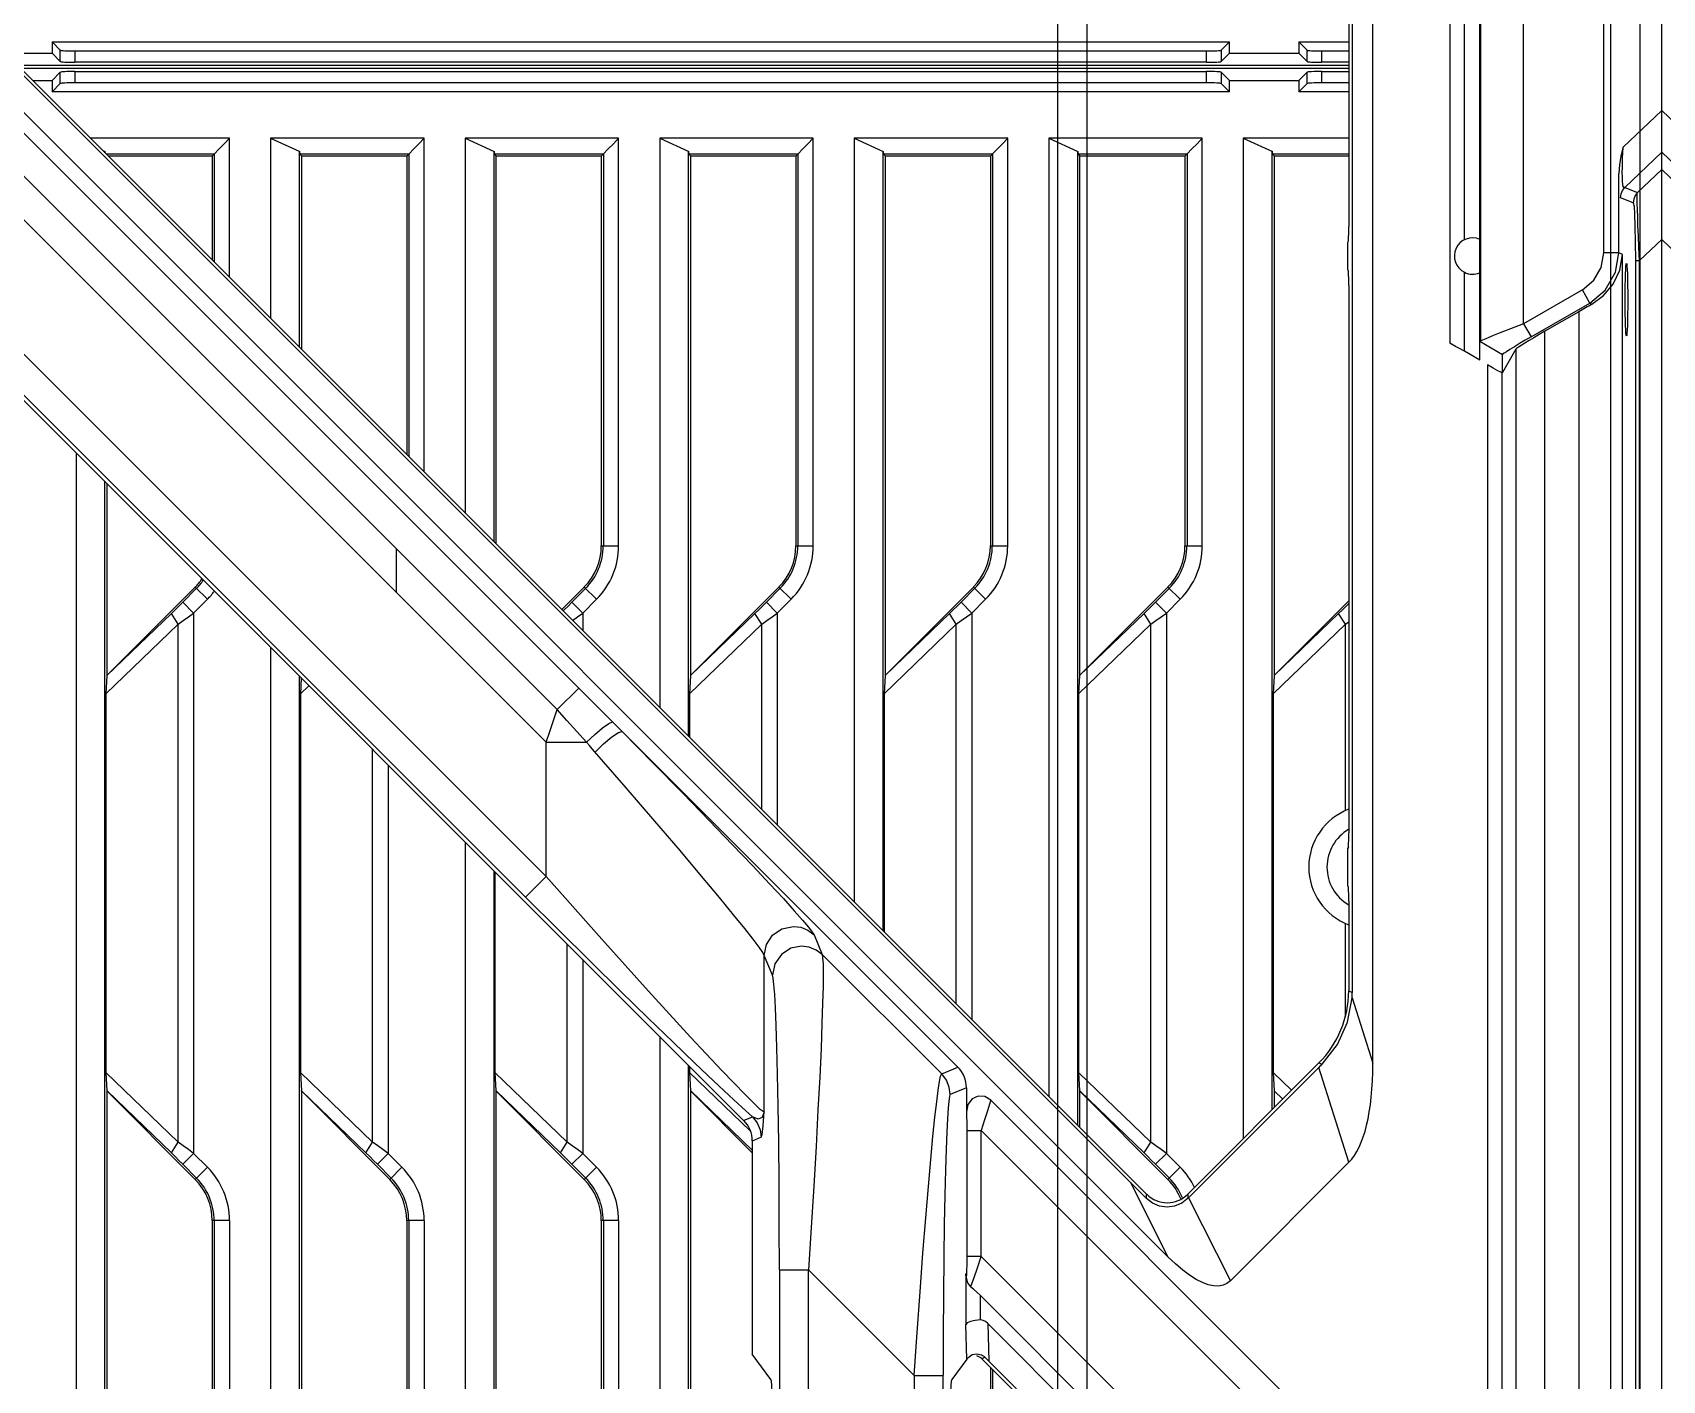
# Model space of a CAD drawing. Header units: millimetres. Extents: x -3132 to 28633, y 682 to 5849.
# Drawn here: x 24448.9 to 24561, y 3745.4 to 3838.1 of the extents above; entities that cross this region are included whole.
import ezdxf

# ---------------------------------------------------------------- set-up
doc = ezdxf.new("R2010")
doc.units = ezdxf.units.MM

# ---------------------------------------------------------------- blocks, each defined once
blk = doc.blocks.new('rtjg')
at = {"linetype": 'Continuous'}
for p, q in [((18239.39, 1763.81), (18239.39, 2763.81)), ((18739.39, 1763.81), (18739.39, 2763.81)), ((18718.12, 2689.13), (18718.12, 2450.2)), ((18719.54, 2445.33), (18719.54, 2689.13)), ((18574.07, 2562.01), (18691.03, 2445.05)), ((18663.49, 2469.63), (18573.64, 2559.47)), ((18573.63, 2556.49), (18662.73, 2467.39)), ((18662.73, 2458.16), (18579.92, 2540.97)), ((18726.89, 2493.68), (18726.89, 2533.94)), ((18724.84, 2532.79), (18724.84, 2494.82)), ((18726.96, 2494.97), (18726.96, 2532.65)), ((18729.89, 2496.14), (18729.89, 2531.48)), ((18735.42, 2501.04), (18735.42, 2526.57)), ((18717.89, 2524.79), (18717.89, 2502.83)), ((18725.83, 2501.93), (18725.83, 2525.69)), ((18705.46, 2432.03), (18620.39, 2517.1)), ((18622.97, 2517.35), (18703.99, 2436.33)), ((18625.57, 2514.75), (18628.77, 2514.75)), ((18628.77, 2515.53), (18628.77, 2514.75)), ((18628.77, 2515.53), (18709.69, 2515.53)), ((18628.77, 2515.53), (18629.34, 2514.96)), ((18628.77, 2514.75), (18629.34, 2514.18)), ((18629.34, 2514.18), (18629.34, 2514.96)), ((18630.34, 2514.91), (18630.34, 2514.13)), ((18630.34, 2514.91), (18708.12, 2514.91)), ((18708.12, 2514.13), (18708.12, 2514.91)), ((18709.69, 2515.53), (18709.12, 2514.96)), ((18709.12, 2514.96), (18709.12, 2514.18)), ((18709.69, 2514.75), (18709.12, 2514.18)), ((18709.69, 2514.75), (18709.69, 2515.53)), ((18709.69, 2514.75), (18714.45, 2514.75)), ((18714.45, 2515.53), (18714.45, 2514.75)), ((18714.45, 2515.53), (18717.89, 2515.53)), ((18714.45, 2515.53), (18715.02, 2514.96)), ((18714.45, 2514.75), (18715.02, 2514.18)), ((18715.02, 2514.18), (18715.02, 2514.96)), ((18716.02, 2514.91), (18716.02, 2514.13)), ((18716.02, 2514.91), (18717.89, 2514.91)), ((18717.89, 2513.91), (18626.41, 2513.91)), ((18717.89, 2513.71), (18626.61, 2513.71)), ((18628.77, 2512.87), (18629.34, 2513.44)), ((18629.34, 2512.66), (18629.34, 2513.44)), ((18708.12, 2514.13), (18630.34, 2514.13)), ((18630.34, 2513.49), (18630.34, 2512.71)), ((18630.34, 2513.49), (18708.12, 2513.49)), ((18708.12, 2512.71), (18708.12, 2513.49)), ((18709.12, 2513.44), (18709.12, 2512.66)), ((18709.69, 2512.87), (18709.12, 2513.44)), ((18714.45, 2512.87), (18715.02, 2513.44)), ((18715.02, 2512.66), (18715.02, 2513.44)), ((18717.89, 2514.13), (18716.02, 2514.13)), ((18716.02, 2513.49), (18716.02, 2512.71)), ((18716.02, 2513.49), (18717.89, 2513.49)), ((18627.45, 2512.87), (18628.77, 2512.87)), ((18628.77, 2512.87), (18628.77, 2512.09)), ((18628.77, 2512.09), (18629.34, 2512.66)), ((18708.12, 2512.71), (18630.34, 2512.71)), ((18709.69, 2512.09), (18709.12, 2512.66)), ((18709.69, 2512.09), (18709.69, 2512.87)), ((18709.69, 2512.87), (18714.45, 2512.87)), ((18714.45, 2512.87), (18714.45, 2512.09)), ((18714.45, 2512.09), (18715.02, 2512.66)), ((18717.89, 2512.71), (18716.02, 2512.71)), ((18709.69, 2512.09), (18628.77, 2512.09)), ((18717.89, 2512.09), (18714.45, 2512.09)), ((18239.39, 2510.81), (18242.03, 2508.3)), ((18736.74, 2508.3), (18739.39, 2510.81)), ((18241.92, 2505.53), (18239.39, 2507.94)), ((18640.97, 2508.9), (18631.42, 2508.9)), ((18632.26, 2508.06), (18632.42, 2507.99)), ((18632.41, 2507.91), (18632.41, 2507.99)), ((18632.41, 2507.99), (18632.42, 2507.9)), ((18639.91, 2507.81), (18639.87, 2507.77)), ((18639.92, 2507.82), (18639.92, 2500.4)), ((18640.97, 2499.35), (18640.97, 2508.9)), ((18643.79, 2508.9), (18643.79, 2496.53)), ((18654.34, 2508.9), (18643.79, 2508.9)), ((18643.79, 2508.9), (18645.79, 2507.99)), ((18645.78, 2507.99), (18645.8, 2507.81)), ((18645.78, 2494.54), (18645.78, 2507.99)), ((18645.8, 2507.81), (18645.93, 2507.68)), ((18653.28, 2507.81), (18653.24, 2507.77)), ((18653.29, 2507.82), (18653.29, 2487.03)), ((18654.34, 2485.98), (18654.34, 2508.9)), ((18657.16, 2508.9), (18657.16, 2483.16)), ((18667.71, 2508.9), (18657.16, 2508.9)), ((18657.16, 2508.9), (18659.16, 2507.99)), ((18659.15, 2507.99), (18659.17, 2507.81)), ((18659.15, 2481.17), (18659.15, 2507.99)), ((18659.17, 2507.81), (18659.3, 2507.68)), ((18666.65, 2507.81), (18666.61, 2507.77)), ((18666.66, 2507.82), (18666.66, 2480.89)), ((18667.71, 2480.89), (18667.71, 2508.9)), ((18670.53, 2508.9), (18670.53, 2469.79)), ((18681.08, 2508.9), (18670.53, 2508.9)), ((18670.53, 2508.9), (18672.53, 2507.99)), ((18672.52, 2467.8), (18672.52, 2507.99)), ((18672.52, 2507.99), (18672.54, 2507.81)), ((18672.54, 2507.81), (18672.67, 2507.68)), ((18680.02, 2507.81), (18679.98, 2507.77)), ((18680.03, 2507.82), (18680.03, 2480.89)), ((18681.08, 2480.89), (18681.08, 2508.9)), ((18683.9, 2508.9), (18683.9, 2456.42)), ((18694.45, 2508.9), (18683.9, 2508.9)), ((18683.9, 2508.9), (18685.9, 2507.99)), ((18685.89, 2507.99), (18685.91, 2507.81)), ((18685.89, 2454.43), (18685.89, 2507.99)), ((18685.91, 2507.81), (18686.04, 2507.68)), ((18693.39, 2507.81), (18693.35, 2507.77)), ((18693.4, 2507.82), (18693.4, 2480.89)), ((18694.45, 2480.89), (18694.45, 2508.9)), ((18697.27, 2508.9), (18697.27, 2443.05)), ((18707.82, 2508.9), (18697.27, 2508.9)), ((18697.27, 2508.9), (18699.27, 2507.99)), ((18699.26, 2507.99), (18699.28, 2507.81)), ((18699.26, 2441.06), (18699.26, 2507.99)), ((18699.28, 2507.81), (18699.41, 2507.68)), ((18706.76, 2507.81), (18706.72, 2507.77)), ((18706.77, 2507.82), (18706.77, 2480.89)), ((18707.82, 2480.89), (18707.82, 2508.9)), ((18710.64, 2508.9), (18710.64, 2440.15)), ((18717.89, 2508.9), (18710.64, 2508.9)), ((18710.64, 2508.9), (18712.64, 2507.99)), ((18712.63, 2442.14), (18712.63, 2507.99)), ((18712.63, 2507.99), (18712.65, 2507.81)), ((18712.65, 2507.81), (18712.78, 2507.68)), ((18739.39, 2507.94), (18736.85, 2505.53)), ((18239.39, 2506.75), (18241.05, 2505.17)), ((18639.78, 2507.68), (18632.64, 2507.68)), ((18639.87, 2507.77), (18639.78, 2507.68)), ((18639.78, 2507.68), (18639.78, 2500.54)), ((18645.93, 2494.39), (18645.93, 2507.68)), ((18653.15, 2507.68), (18645.93, 2507.68)), ((18653.24, 2507.77), (18653.15, 2507.68)), ((18653.15, 2507.68), (18653.15, 2487.17)), ((18659.3, 2481.02), (18659.3, 2507.68)), ((18666.52, 2507.68), (18659.3, 2507.68)), ((18666.61, 2507.77), (18666.52, 2507.68)), ((18666.52, 2507.68), (18666.52, 2480.89)), ((18672.67, 2472.01), (18672.67, 2507.68)), ((18679.89, 2507.68), (18672.67, 2507.68)), ((18679.98, 2507.77), (18679.89, 2507.68)), ((18679.89, 2507.68), (18679.89, 2480.89)), ((18686.04, 2472.01), (18686.04, 2507.68)), ((18693.26, 2507.68), (18686.04, 2507.68)), ((18693.35, 2507.77), (18693.26, 2507.68)), ((18693.26, 2507.68), (18693.26, 2480.89)), ((18699.41, 2472.01), (18699.41, 2507.68)), ((18706.63, 2507.68), (18699.41, 2507.68)), ((18706.72, 2507.77), (18706.63, 2507.68)), ((18706.63, 2507.68), (18706.63, 2480.89)), ((18712.78, 2472.01), (18712.78, 2507.68)), ((18717.89, 2507.68), (18712.78, 2507.68)), ((18737.73, 2505.17), (18739.39, 2506.75)), ((18736.45, 2501.04), (18736.45, 2506.49)), ((18737.43, 2504.46), (18736.56, 2504.82)), ((18736.85, 2505.53), (18737.73, 2505.17)), ((18240.91, 2500.5), (18239.39, 2501.94)), ((18717.82, 2501.74), (18717.86, 2501.84)), ((18717.82, 2499.87), (18717.82, 2501.74)), ((18739.39, 2501.94), (18737.87, 2500.5)), ((18736.45, 2501.04), (18735.42, 2501.04)), ((18736.69, 2500.91), (18736.45, 2501.04)), ((18736.69, 2026.71), (18736.69, 2500.91)), ((18737.58, 2500.5), (18737.58, 2027.12)), ((18737.58, 2500.5), (18737.87, 2500.5)), ((18737.87, 2027.12), (18737.87, 2500.5)), ((18717.82, 2499.87), (18717.86, 2499.78)), ((18725.83, 2494.29), (18725.83, 2499.69)), ((18717.89, 2498.79), (18717.89, 2461.16)), ((18733.94, 2498.48), (18729.89, 2496.14)), ((18734.46, 2497.58), (18733.94, 2498.48)), ((18730.41, 2495.25), (18734.46, 2497.58)), ((18733.7, 2496.98), (18731.37, 2495.64)), ((18733.7, 2496.98), (18733.7, 2030.64)), ((18734.46, 2497.58), (18734.6, 2497.5)), ((18729.89, 2496.14), (18730.41, 2495.25)), ((18731.37, 2031.98), (18731.37, 2495.64)), ((18623.69, 2494.38), (18661.32, 2456.75)), ((18728.44, 2494.03), (18726.89, 2494.93)), ((18729.37, 2494.41), (18728.44, 2492.8)), ((18729.37, 2494.41), (18729.37, 2033.21)), ((18725.83, 2494.29), (18726.89, 2493.68)), ((18727.42, 2493.33), (18727.42, 2408.65)), ((18728.44, 2492.8), (18728.44, 2494.03)), ((18676.3, 2441.39), (18625.47, 2492.23)), ((18728.42, 2492.79), (18728.44, 2492.8)), ((18728.42, 2407.14), (18728.42, 2492.79)), ((18630.42, 2487.27), (18630.42, 2275.81)), ((18632.41, 2275.81), (18632.41, 2485.28)), ((18632.56, 2472.01), (18632.56, 2485.13)), ((18652.43, 2480.68), (18652.43, 2477.69)), ((18666.52, 2480.89), (18667.71, 2480.89)), ((18679.89, 2480.89), (18681.08, 2480.89)), ((18693.26, 2480.89), (18694.45, 2480.89)), ((18706.63, 2480.89), (18707.82, 2480.89)), ((18638.61, 2478.06), (18632.56, 2472.01)), ((18638.71, 2477.97), (18637.76, 2477.02)), ((18639.45, 2477.22), (18638.61, 2478.06)), ((18665.35, 2478.06), (18663.8, 2476.52)), ((18665.45, 2477.97), (18664.5, 2477.02)), ((18666.19, 2477.22), (18665.35, 2478.06)), ((18678.72, 2478.06), (18672.67, 2472.01)), ((18678.82, 2477.97), (18677.87, 2477.02)), ((18679.56, 2477.22), (18678.72, 2478.06)), ((18692.09, 2478.06), (18686.04, 2472.01)), ((18692.19, 2477.97), (18691.24, 2477.02)), ((18692.93, 2477.22), (18692.09, 2478.06)), ((18705.46, 2478.06), (18699.41, 2472.01)), ((18705.56, 2477.97), (18704.61, 2477.02)), ((18706.3, 2477.22), (18705.46, 2478.06)), ((18637.76, 2477.02), (18638.5, 2476.27)), ((18638.5, 2476.27), (18639.45, 2477.22)), ((18664.5, 2477.02), (18665.24, 2476.27)), ((18665.24, 2476.27), (18666.19, 2477.22)), ((18677.87, 2477.02), (18678.61, 2476.27)), ((18678.61, 2476.27), (18679.56, 2477.22)), ((18691.24, 2477.02), (18691.98, 2476.27)), ((18691.98, 2476.27), (18692.93, 2477.22)), ((18704.61, 2477.02), (18705.35, 2476.27)), ((18705.35, 2476.27), (18706.3, 2477.22)), ((18717.89, 2477.12), (18712.78, 2472.01)), ((18632.47, 2470.71), (18637.43, 2475.5)), ((18636.97, 2476.25), (18632.54, 2471.97)), ((18637.43, 2475.5), (18636.97, 2476.25)), ((18637.43, 2439.9), (18637.43, 2475.5)), ((18638.5, 2476.27), (18638.5, 2439.13)), ((18665.24, 2476.27), (18665.24, 2475.08)), ((18672.58, 2470.71), (18677.54, 2475.5)), ((18677.08, 2476.25), (18672.65, 2471.97)), ((18677.54, 2475.5), (18677.08, 2476.25)), ((18677.54, 2462.78), (18677.54, 2475.5)), ((18678.61, 2476.27), (18678.61, 2461.71)), ((18685.95, 2470.71), (18690.91, 2475.5)), ((18690.45, 2476.25), (18686.02, 2471.97)), ((18690.91, 2475.5), (18690.45, 2476.25)), ((18690.91, 2449.41), (18690.91, 2475.5)), ((18691.98, 2476.27), (18691.98, 2448.34)), ((18699.32, 2470.71), (18704.28, 2475.5)), ((18703.82, 2476.25), (18699.39, 2471.97)), ((18704.28, 2475.5), (18703.82, 2476.25)), ((18704.28, 2439.9), (18704.28, 2475.5)), ((18705.35, 2476.27), (18705.35, 2439.13)), ((18712.69, 2470.71), (18717.65, 2475.5)), ((18717.19, 2476.25), (18712.76, 2471.97)), ((18717.65, 2475.5), (18717.19, 2476.25)), ((18717.65, 2475.5), (18717.89, 2475.67)), ((18717.65, 2462.69), (18717.65, 2475.5)), ((18643.79, 2473.9), (18643.79, 2268.81)), ((18632.54, 2471.97), (18632.47, 2470.71)), ((18632.56, 2472), (18632.54, 2471.97)), ((18672.65, 2471.97), (18672.58, 2470.71)), ((18672.67, 2472), (18672.65, 2471.97)), ((18686.02, 2471.97), (18685.95, 2470.71)), ((18686.04, 2472), (18686.02, 2471.97)), ((18699.39, 2471.97), (18699.32, 2470.71)), ((18699.41, 2472), (18699.39, 2471.97)), ((18712.76, 2471.97), (18712.69, 2470.71)), ((18712.78, 2472), (18712.76, 2471.97)), ((18645.78, 2269.79), (18645.78, 2471.91)), ((18645.9, 2471.79), (18645.84, 2470.71)), ((18645.84, 2470.71), (18646.42, 2471.27)), ((18664.97, 2471.11), (18663.49, 2469.63)), ((18632.47, 2470.71), (18632.47, 2444.7)), ((18645.84, 2470.71), (18645.84, 2444.7)), ((18672.58, 2470.71), (18672.58, 2467.74)), ((18685.95, 2470.71), (18685.95, 2454.37)), ((18699.32, 2470.71), (18699.32, 2444.7)), ((18712.69, 2470.71), (18712.69, 2444.7)), ((18650.8, 2439.9), (18650.8, 2466.89)), ((18662.73, 2458.16), (18662.73, 2467.39)), ((18662.73, 2467.39), (18665.51, 2467.39)), ((18651.87, 2465.82), (18651.87, 2439.13)), ((18657.16, 2460.53), (18657.16, 2271.1)), ((18717.86, 2460.17), (18717.82, 2460.11)), ((18717.82, 2457.51), (18717.82, 2460.11)), ((18659.15, 2271.77), (18659.15, 2458.54)), ((18659.21, 2458.48), (18659.21, 2444.7)), ((18662.73, 2458.16), (18661.32, 2456.75)), ((18717.86, 2457.45), (18717.82, 2457.51)), ((18717.89, 2456.46), (18717.89, 2450.29)), ((18681.14, 2454.15), (18681.7, 2452.8)), ((18717.65, 2448.51), (18717.65, 2454.93)), ((18664.17, 2439.9), (18664.17, 2453.52)), ((18665.24, 2452.45), (18665.24, 2439.13)), ((18677.72, 2441.98), (18677.72, 2452.74)), ((18678.29, 2451.38), (18677.72, 2452.74)), ((18689.91, 2444.59), (18681.7, 2452.8)), ((18718.12, 2450.2), (18717.89, 2450.29)), ((18718.11, 2449.83), (18719.54, 2445.33)), ((18670.53, 2447.16), (18670.53, 2275.56)), ((18672.52, 2275.81), (18672.52, 2445.17)), ((18672.58, 2445.11), (18672.58, 2444.7)), ((18706.82, 2436.33), (18715.84, 2445.35)), ((18715.84, 2445.35), (18716.05, 2445.26)), ((18632.47, 2444.7), (18632.54, 2443.43)), ((18637.43, 2439.9), (18632.47, 2444.7)), ((18645.84, 2444.7), (18645.91, 2443.43)), ((18650.8, 2439.9), (18645.84, 2444.7)), ((18659.21, 2444.7), (18659.28, 2443.43)), ((18664.17, 2439.9), (18659.21, 2444.7)), ((18672.58, 2444.7), (18672.65, 2443.43)), ((18676.74, 2440.68), (18672.58, 2444.7)), ((18689.9, 2444.58), (18689.91, 2444.59)), ((18689.91, 2444.59), (18691.03, 2445.05)), ((18699.32, 2444.7), (18699.39, 2443.43)), ((18704.28, 2439.9), (18699.32, 2444.7)), ((18715.83, 2445.04), (18706.87, 2436.08)), ((18712.69, 2444.7), (18712.76, 2443.43)), ((18713.96, 2443.47), (18712.69, 2444.7)), ((18717.9, 2438.52), (18715.83, 2445.04)), ((18632.55, 2443.43), (18636.97, 2439.16)), ((18632.56, 2334.22), (18632.56, 2443.41)), ((18632.56, 2443.41), (18638.61, 2437.34)), ((18645.92, 2443.43), (18650.34, 2439.16)), ((18645.93, 2334.22), (18645.93, 2443.41)), ((18645.93, 2443.41), (18651.98, 2437.34)), ((18659.29, 2443.43), (18663.71, 2439.16)), ((18659.3, 2334.22), (18659.3, 2443.41)), ((18659.3, 2443.41), (18665.35, 2437.34)), ((18672.66, 2443.43), (18676.89, 2439.35)), ((18672.67, 2334.22), (18672.67, 2443.41)), ((18672.67, 2443.41), (18676.89, 2439.18)), ((18690.49, 2443.17), (18690.48, 2443.17)), ((18691.61, 2443.64), (18690.49, 2443.17)), ((18691.61, 2443.64), (18691.61, 2441.99)), ((18699.4, 2443.43), (18703.82, 2439.16)), ((18699.41, 2440.91), (18699.41, 2443.41)), ((18699.41, 2443.41), (18705.46, 2437.34)), ((18712.77, 2443.43), (18713.36, 2442.86)), ((18712.78, 2442.28), (18712.78, 2443.41)), ((18693.28, 2442.8), (18727.42, 2408.65)), ((18676.3, 2441.39), (18676.92, 2441.65)), ((18691.63, 2440.71), (18692.62, 2440.71)), ((18691.63, 2440.71), (18691.63, 2432.05)), ((18692.62, 2432.05), (18692.62, 2440.71)), ((18727.37, 2405.97), (18692.62, 2440.71)), ((18636.97, 2439.16), (18637.43, 2439.9)), ((18650.34, 2439.16), (18650.8, 2439.9)), ((18663.71, 2439.16), (18664.17, 2439.9)), ((18677.51, 2440.24), (18676.89, 2439.98)), ((18676.89, 2439.98), (18676.89, 2425.34)), ((18703.82, 2439.16), (18704.28, 2439.9)), ((18638.5, 2439.13), (18637.76, 2438.39)), ((18637.76, 2438.39), (18638.71, 2437.44)), ((18639.45, 2438.18), (18638.5, 2439.13)), ((18651.87, 2439.13), (18651.13, 2438.39)), ((18651.13, 2438.39), (18652.08, 2437.44)), ((18652.82, 2438.18), (18651.87, 2439.13)), ((18665.24, 2439.13), (18664.5, 2438.39)), ((18664.5, 2438.39), (18665.45, 2437.44)), ((18666.19, 2438.18), (18665.24, 2439.13)), ((18705.35, 2439.13), (18704.61, 2438.39)), ((18704.61, 2438.39), (18705.56, 2437.44)), ((18706.3, 2438.18), (18705.35, 2439.13)), ((18709.75, 2430.37), (18717.9, 2438.52)), ((18638.61, 2437.34), (18639.45, 2438.18)), ((18651.98, 2437.34), (18652.82, 2438.18)), ((18665.35, 2437.34), (18666.19, 2438.18)), ((18705.46, 2437.34), (18706.3, 2438.18)), ((18705.46, 2432.03), (18702.9, 2437.12)), ((18703.99, 2436.02), (18703.99, 2436.33)), ((18706.82, 2436.33), (18706.82, 2436.03)), ((18706.87, 2436.08), (18709.75, 2430.37)), ((18639.78, 2434.51), (18639.78, 2343.11)), ((18640.97, 2434.51), (18639.78, 2434.51)), ((18639.92, 2434.51), (18639.92, 2343.11)), ((18640.97, 2434.51), (18640.97, 2343.11)), ((18653.15, 2434.51), (18653.15, 2343.11)), ((18654.34, 2434.51), (18653.15, 2434.51)), ((18653.29, 2434.51), (18653.29, 2343.11)), ((18654.34, 2434.51), (18654.34, 2343.11)), ((18666.52, 2434.51), (18666.52, 2343.11)), ((18667.71, 2434.51), (18666.52, 2434.51)), ((18666.66, 2434.51), (18666.66, 2343.11)), ((18667.71, 2434.51), (18667.71, 2343.11)), ((18692.62, 2432.05), (18691.63, 2432.05)), ((18692.36, 2431.26), (18692.62, 2432.05)), ((18692.62, 2432.05), (18721.62, 2403.05)), ((18678.76, 2431.12), (18678.76, 2096.5)), ((18678.76, 2431.12), (18680.76, 2431.12)), ((18680.76, 2400.49), (18680.76, 2431.12)), ((18688.02, 2423.86), (18680.76, 2431.12)), ((18691.58, 2430.87), (18691.58, 2430.74)), ((18691.58, 2430.75), (18691.58, 2430.86)), ((18691.58, 2430.86), (18691.58, 2427.37)), ((18691.58, 2430.74), (18691.61, 2430.51)), ((18691.61, 2430.77), (18691.6, 2430.66)), ((18691.61, 2430.51), (18691.69, 2430.23)), ((18692.14, 2430.61), (18692.36, 2431.26)), ((18691.69, 2430.23), (18691.89, 2429.97)), ((18692.57, 2427.68), (18692.57, 2429.36)), ((18720.25, 2401.68), (18692.57, 2429.36)), ((18691.63, 2424.99), (18691.58, 2427.37)), ((18693.08, 2427.44), (18693.14, 2424.86)), ((18693.08, 2427.44), (18718.99, 2401.53)), ((18678.18, 2423.59), (18676.89, 2425.34)), ((18691.63, 2424.99), (18690.6, 2423.59)), ((18691.77, 2425.13), (18691.92, 2425.25)), ((18692.32, 2425.36), (18692.64, 2425.29)), ((18692.68, 2425.01), (18692.88, 2425.12)), ((18714.08, 2403.61), (18692.68, 2425.01)), ((18688.02, 2423.86), (18690.02, 2423.86)), ((18688.02, 2423.86), (18688.02, 2400.49)), ((18690.02, 2103.73), (18690.02, 2423.89)), ((18693.14, 2424.86), (18714.23, 2403.76)), ((18693.26, 2424.43), (18693.26, 2343.11)), ((18693.4, 2424.29), (18693.4, 2343.11))]:
    blk.add_line(p, q, dxfattribs=at)
for points in [[(18703.99, 2436.02), (18703.61, 2436.4), (18703.24, 2436.78), (18622.75, 2517.26)], [(18639.91, 2507.82), (18637.44, 2507.82), (18634.94, 2507.81), (18632.51, 2507.81)], [(18640.97, 2508.9), (18640.61, 2508.53), (18640.26, 2508.18), (18639.91, 2507.82)], [(18653.28, 2507.82), (18650.81, 2507.82), (18648.31, 2507.81), (18645.8, 2507.81)], [(18654.34, 2508.9), (18653.98, 2508.53), (18653.63, 2508.18), (18653.28, 2507.82)], [(18666.65, 2507.82), (18664.18, 2507.82), (18661.68, 2507.81), (18659.17, 2507.81)], [(18667.71, 2508.9), (18667.35, 2508.53), (18667, 2508.18), (18666.65, 2507.82)], [(18680.02, 2507.82), (18677.55, 2507.82), (18675.05, 2507.81), (18672.54, 2507.81)], [(18681.08, 2508.9), (18680.72, 2508.53), (18680.37, 2508.18), (18680.02, 2507.82)], [(18693.39, 2507.82), (18690.92, 2507.82), (18688.42, 2507.81), (18685.91, 2507.81)], [(18694.45, 2508.9), (18694.09, 2508.53), (18693.74, 2508.18), (18693.39, 2507.82)], [(18706.76, 2507.82), (18704.29, 2507.82), (18701.79, 2507.81), (18699.28, 2507.81)], [(18707.82, 2508.9), (18707.46, 2508.53), (18707.11, 2508.18), (18706.76, 2507.82)], [(18717.89, 2507.82), (18715.16, 2507.81), (18712.65, 2507.81)], [(18736.74, 2508.3), (18736.59, 2507.68), (18736.49, 2507.08), (18736.45, 2506.49)], [(18736.85, 2505.53), (18736.79, 2505.52), (18736.74, 2505.58), (18736.73, 2505.74), (18736.7, 2505.94), (18736.69, 2506.22), (18736.68, 2506.56), (18736.69, 2506.9), (18736.7, 2507.23), (18736.69, 2507.56), (18736.71, 2507.91), (18736.74, 2508.3)], [(18736.56, 2504.82), (18736.6, 2505.08), (18736.69, 2505.32), (18736.85, 2505.53)], [(18737.73, 2505.17), (18737.57, 2504.96), (18737.47, 2504.72), (18737.43, 2504.46)], [(18737.43, 2504.46), (18737.49, 2504.23), (18737.52, 2503.68), (18737.55, 2502.83), (18737.57, 2501.79), (18737.58, 2500.5)], [(18737.87, 2500.5), (18737.82, 2501.39), (18737.79, 2502.19), (18737.76, 2502.88), (18737.74, 2503.48), (18737.72, 2504), (18737.71, 2504.43), (18737.71, 2504.78), (18737.71, 2505.03), (18737.73, 2505.17)], [(18733.94, 2498.48), (18734.72, 2499.14), (18735.24, 2500.03), (18735.42, 2501.04)], [(18734.46, 2497.58), (18735.51, 2498.46), (18736.22, 2499.69), (18736.45, 2501.04)], [(18734.6, 2497.5), (18735.4, 2498.09), (18736.06, 2498.88), (18736.51, 2499.83), (18736.69, 2500.91)], [(18728.22, 2495.5), (18727.77, 2495.32), (18727.41, 2495.17), (18726.96, 2494.97)], [(18729.89, 2496.14), (18729.3, 2495.91), (18728.22, 2495.5)], [(18725.85, 2494.28), (18725.74, 2494.32), (18725.54, 2494.43), (18725.23, 2494.6), (18724.84, 2494.82)], [(18726.89, 2494.95), (18726.92, 2494.95), (18726.94, 2494.96), (18726.96, 2494.97)], [(18730.41, 2495.25), (18730.02, 2495.02), (18729.63, 2494.79), (18729.27, 2494.57), (18728.96, 2494.38), (18728.72, 2494.23), (18728.56, 2494.13), (18728.46, 2494.06), (18728.44, 2494.03)], [(18728.42, 2492.79), (18728.33, 2492.83), (18728.13, 2492.93), (18727.82, 2493.11), (18727.42, 2493.33)], [(18637.76, 2477.02), (18637.49, 2476.75), (18637.23, 2476.49), (18636.97, 2476.25)], [(18664.5, 2477.02), (18664.23, 2476.75), (18663.97, 2476.49), (18663.9, 2476.43)], [(18677.87, 2477.02), (18677.6, 2476.75), (18677.34, 2476.49), (18677.08, 2476.25)], [(18691.24, 2477.02), (18690.97, 2476.75), (18690.71, 2476.49), (18690.45, 2476.25)], [(18704.61, 2477.02), (18704.34, 2476.75), (18704.08, 2476.49), (18703.82, 2476.25)], [(18717.89, 2476.93), (18717.71, 2476.75), (18717.45, 2476.49), (18717.19, 2476.25)], [(18637.43, 2475.5), (18637.78, 2475.75), (18638.14, 2476.01), (18638.5, 2476.27)], [(18664.55, 2475.77), (18664.88, 2476.01), (18665.24, 2476.27)], [(18677.54, 2475.5), (18677.89, 2475.75), (18678.25, 2476.01), (18678.61, 2476.27)], [(18690.91, 2475.5), (18691.26, 2475.75), (18691.62, 2476.01), (18691.98, 2476.27)], [(18704.28, 2475.5), (18704.63, 2475.75), (18704.99, 2476.01), (18705.35, 2476.27)], [(18662.73, 2467.39), (18662.98, 2468.14), (18663.23, 2468.88), (18663.49, 2469.63)], [(18665.51, 2467.39), (18664.84, 2468.14), (18664.16, 2468.89), (18663.49, 2469.63)], [(18665.51, 2467.39), (18666.07, 2467.93), (18666.6, 2468.38), (18667.04, 2468.69), (18667.29, 2468.79)], [(18666.09, 2466.72), (18666.68, 2467.29), (18667.24, 2467.77), (18667.7, 2468.07), (18667.95, 2468.13)], [(18667.95, 2468.13), (18670.11, 2465.94), (18672.11, 2463.89), (18673.93, 2462.01), (18675.54, 2460.34), (18676.93, 2458.89), (18678.08, 2457.66), (18679.03, 2456.64), (18679.78, 2455.81), (18680.35, 2455.16), (18680.76, 2454.67), (18681.02, 2454.34), (18681.14, 2454.15)], [(18665.9, 2466.94), (18665.7, 2467.16), (18665.51, 2467.39)], [(18677.72, 2452.74), (18677.61, 2452.94), (18677.36, 2453.31), (18676.96, 2453.85), (18676.38, 2454.58), (18675.61, 2455.53), (18674.63, 2456.73), (18673.41, 2458.19), (18671.93, 2459.94), (18670.2, 2461.97), (18668.23, 2464.25), (18665.9, 2466.94)], [(18662.73, 2458.16), (18666.56, 2453.85), (18669.76, 2450.29), (18672.65, 2447.13), (18674.8, 2444.82), (18676.4, 2443.17), (18677.37, 2442.22), (18677.72, 2441.98)], [(18676.92, 2441.65), (18676.21, 2442.29), (18675.31, 2443.11), (18674.23, 2444.13), (18672.95, 2445.34), (18671.45, 2446.78), (18669.75, 2448.43), (18667.84, 2450.29), (18665.77, 2452.33), (18663.58, 2454.5), (18661.32, 2456.75)], [(18677.72, 2452.74), (18677.87, 2453.48), (18678.29, 2454.12), (18678.93, 2454.57), (18679.72, 2454.73)], [(18679.72, 2454.73), (18680.23, 2454.67), (18680.72, 2454.47), (18681.14, 2454.15)], [(18680.28, 2453.38), (18679.54, 2453.23), (18678.9, 2452.81), (18678.45, 2452.16), (18678.29, 2451.38)], [(18681.7, 2452.8), (18681.29, 2453.11), (18680.81, 2453.31), (18680.28, 2453.38)], [(18681.7, 2452.8), (18681.73, 2452.58), (18681.76, 2452.15), (18681.76, 2451.49), (18681.76, 2450.6), (18681.73, 2449.46), (18681.68, 2448.05), (18681.62, 2446.35), (18681.53, 2444.37), (18681.41, 2442.12), (18681.28, 2439.6), (18681.12, 2436.88), (18680.95, 2434.03), (18680.76, 2431.12)], [(18678.76, 2431.12), (18678.75, 2434.15), (18678.74, 2437.1), (18678.71, 2439.87), (18678.67, 2442.38), (18678.63, 2444.57), (18678.58, 2446.42), (18678.54, 2447.93), (18678.49, 2449.13), (18678.44, 2450.06), (18678.38, 2450.73), (18678.33, 2451.17), (18678.29, 2451.38)], [(18716.05, 2445.26), (18717.11, 2446.61), (18717.81, 2448.15), (18718.11, 2449.83)], [(18688.02, 2423.86), (18688.22, 2426.81), (18688.42, 2429.62), (18688.62, 2432.27), (18688.82, 2434.7), (18689, 2436.85), (18689.16, 2438.72), (18689.31, 2440.3), (18689.45, 2441.61), (18689.57, 2442.67), (18689.67, 2443.48), (18689.76, 2444.07), (18689.84, 2444.43), (18689.9, 2444.58)], [(18690.49, 2443.17), (18690.42, 2443.69), (18690.23, 2444.17), (18689.91, 2444.59)], [(18632.55, 2443.4), (18632.55, 2443.41), (18632.55, 2443.42), (18632.55, 2443.43)], [(18645.92, 2443.4), (18645.92, 2443.41), (18645.92, 2443.42), (18645.92, 2443.43)], [(18659.29, 2443.4), (18659.29, 2443.41), (18659.29, 2443.42), (18659.29, 2443.43)], [(18672.66, 2443.4), (18672.66, 2443.41), (18672.66, 2443.42), (18672.66, 2443.43)], [(18690.48, 2443.17), (18690.44, 2443.04), (18690.39, 2442.73), (18690.35, 2442.24), (18690.3, 2441.53), (18690.26, 2440.6), (18690.21, 2439.43), (18690.17, 2437.99), (18690.13, 2436.27), (18690.09, 2434.26), (18690.06, 2431.97), (18690.04, 2429.43), (18690.02, 2426.71), (18690.02, 2423.89)], [(18693.28, 2442.8), (18692.87, 2443.04), (18692.41, 2443.06), (18692, 2442.87), (18691.71, 2442.5), (18691.61, 2441.99)], [(18699.4, 2443.4), (18699.4, 2443.41), (18699.4, 2443.42), (18699.4, 2443.43)], [(18677.72, 2441.98), (18677.58, 2441.6), (18677.3, 2441.48), (18676.92, 2441.65)], [(18677.51, 2440.24), (18677.58, 2440.44), (18677.65, 2441.02), (18677.72, 2441.98)], [(18691.61, 2442), (18691.62, 2441.82), (18691.62, 2441.6), (18691.63, 2441.35), (18691.63, 2441.05), (18691.63, 2440.71)], [(18693.28, 2442.8), (18693.2, 2442.52), (18693.06, 2442.06), (18692.86, 2441.44), (18692.62, 2440.71)], [(18676.92, 2441.65), (18677.24, 2441.24), (18677.44, 2440.76), (18677.51, 2440.24)], [(18638.5, 2439.13), (18638.14, 2439.4), (18637.78, 2439.65), (18637.43, 2439.9)], [(18651.87, 2439.13), (18651.51, 2439.4), (18651.15, 2439.65), (18650.8, 2439.9)], [(18665.24, 2439.13), (18664.88, 2439.4), (18664.52, 2439.65), (18664.17, 2439.9)], [(18705.35, 2439.13), (18704.99, 2439.4), (18704.63, 2439.65), (18704.28, 2439.9)], [(18636.97, 2439.16), (18637.23, 2438.91), (18637.49, 2438.65), (18637.76, 2438.39)], [(18650.34, 2439.16), (18650.6, 2438.91), (18650.86, 2438.65), (18651.13, 2438.39)], [(18663.71, 2439.16), (18663.97, 2438.91), (18664.23, 2438.65), (18664.5, 2438.39)], [(18703.82, 2439.16), (18704.08, 2438.91), (18704.34, 2438.65), (18704.61, 2438.39)], [(18705.41, 2435.44), (18704.87, 2435.51), (18704.39, 2435.71), (18703.99, 2436.02)], [(18706.87, 2436.07), (18706.41, 2435.71), (18705.92, 2435.51), (18705.41, 2435.44)], [(18691.63, 2432.05), (18691.63, 2431.51), (18691.62, 2431.07), (18691.61, 2430.77)], [(18709.75, 2430.37), (18709.51, 2430.19), (18709.25, 2430.07), (18708.95, 2430.01), (18708.61, 2430.02), (18708.23, 2430.1), (18707.83, 2430.25), (18707.4, 2430.47), (18706.95, 2430.76), (18706.48, 2431.11), (18705.98, 2431.53), (18705.46, 2432.03)], [(18691.89, 2429.97), (18691.98, 2430.17), (18692.14, 2430.61)], [(18692.57, 2429.36), (18692.33, 2429.6), (18692.1, 2429.8), (18691.89, 2429.97)], [(18692.58, 2427.68), (18692.21, 2427.65), (18691.89, 2427.58), (18691.67, 2427.49), (18691.58, 2427.37)], [(18693.08, 2427.44), (18692.92, 2427.57), (18692.75, 2427.65), (18692.57, 2427.68)], [(18691.63, 2424.99), (18691.65, 2425.02), (18691.7, 2425.06), (18691.77, 2425.13)], [(18691.92, 2425.25), (18692.01, 2425.3), (18692.32, 2425.36)], [(18692.64, 2425.29), (18692.72, 2425.25), (18692.8, 2425.19), (18692.88, 2425.12)], [(18678.27, 2422.72), (18678.24, 2423.18), (18678.21, 2423.47), (18678.18, 2423.59)], [(18690.6, 2423.59), (18690.57, 2423.47), (18690.54, 2423.18), (18690.51, 2422.72)]]:
    blk.add_lwpolyline(points, dxfattribs=at)
for centre, radius, start, end in [((18726.39, 2500.81), 1.25, 66.4218, 243.5156), ((18726.39, 2500.81), 1.25, 243.5772, 293.5782), ((18662.52, 2480.89), 4, 314.9993, 360), ((18662.52, 2480.89), 4.13, 315, 0), ((18662.52, 2480.89), 5.19, 315, 360), ((18675.89, 2480.89), 4, 314.9993, 360), ((18675.89, 2480.89), 4.13, 315, 0), ((18675.89, 2480.89), 5.19, 315, 360), ((18689.26, 2480.89), 4, 314.9993, 360), ((18689.26, 2480.89), 4.13, 315, 0), ((18689.26, 2480.89), 5.19, 315, 360), ((18702.63, 2480.89), 4, 314.9993, 360), ((18702.63, 2480.89), 4.13, 315, 0), ((18702.63, 2480.89), 5.19, 315, 360), ((18635.78, 2480.89), 4, 314.9993, 325.4412), ((18635.78, 2480.89), 4.13, 315, 325.0565), ((18635.78, 2480.89), 5.19, 315, 323.0756), ((18719.39, 2458.81), 4.25, 110.8833, 249.1187), ((18719.39, 2458.81), 3, 120.0326, 239.8218), ((18635.78, 2434.51), 4, 0, 45.0007), ((18635.78, 2434.51), 4.13, 0, 45), ((18635.78, 2434.51), 5.19, 0, 45), ((18649.15, 2434.51), 4, 0, 45.0007), ((18649.15, 2434.51), 4.13, 0, 45), ((18649.15, 2434.51), 5.19, 0, 45), ((18662.52, 2434.51), 4, 0, 45.0007), ((18662.52, 2434.51), 4.13, 0, 45), ((18662.52, 2434.51), 5.19, 0, 45), ((18702.63, 2434.51), 4, 21.8643, 45.0007), ((18702.63, 2434.51), 4.13, 22.2568, 45), ((18702.63, 2434.51), 5.19, 26.0138, 45)]:
    blk.add_arc(centre, radius, start, end, dxfattribs=at)
for centre, major_axis, ratio, start_param, end_param in [((18630.34, 2514.96), (1, 0), 0.052408, -3.089233, -1.570796), ((18708.12, 2514.96), (1, 0), 0.052408, -1.570796, -0.05236), ((18716.02, 2514.96), (1, 0), 0.052408, -3.089233, -1.570796), ((18630.34, 2514.18), (1, 0), 0.052408, -3.089233, -1.570796), ((18630.34, 2513.44), (1, 0), 0.052408, 1.570796, 3.089233), ((18708.12, 2514.18), (1, 0), 0.052408, -1.570796, -0.05236), ((18708.12, 2513.44), (1, 0), 0.052408, 0.05236, 1.570796), ((18716.02, 2514.18), (1, 0), 0.052408, -3.089233, -1.570796), ((18716.02, 2513.44), (1, 0), 0.052408, 1.570796, 3.089233), ((18630.34, 2512.66), (1, 0), 0.052408, 1.570796, 3.089233), ((18708.12, 2512.66), (1, 0), 0.052408, 0.05236, 1.570796), ((18716.02, 2512.66), (1, 0), 0.052408, 1.570796, 3.089233), ((18717.85, 2502.83), (0, 0.996), 0.034921, -3.054326, -1.570796), ((18717.85, 2498.79), (0, 0.996), 0.034921, -1.570796, -0.087266), ((18733.7, 2496.86), (3, 1.73), 0.030233, 1.24753, 1.553322), ((18731.37, 2495.56), (2, 1.16), 0.030233, 1.553322, 3.089211), ((18717.85, 2461.16), (0, 0.996), 0.034921, -3.089233, -1.570796), ((18717.85, 2456.46), (0, 0.996), 0.034921, -1.570796, -0.05236), ((18710.88, 2450.3), (6.47, -2.68), 0.999286, -0.392447, 0.392447), ((18710.87, 2450.3), (7.11, -1.47), 0.962916, 0.143785, 0.196223), ((18715.11, 2443.96), (5.56, 5.62), 0.032515, 1.368958, 1.409435), ((18709.46, 2461.74), (-7.55, 23.77), 0.280674, -2.997283, -2.418051), ((18689.61, 2443.64), (1.85, 0.77), 0.999286, -0.392447, 0.392447), ((18674.89, 2439.98), (1.85, 0.77), 0.999286, -0.392447, 0.392447), ((18705.41, 2437.74), (0, 2), 0.998783, 2.356803, 3.926382), ((18692.12, 2424.44), (0.683, 0.41), 0.999353, 0.244737, 0.768328), ((18692.62, 2425.45), (-1.02, 1.06), 0.029169, -4.425069, -4.143228)]:
    blk.add_ellipse(centre, major_axis=major_axis, ratio=ratio, start_param=start_param, end_param=end_param, dxfattribs=at)
blk.add_ellipse((18736.97, 2497.81), major_axis=(0, 2.5), ratio=0.034921, dxfattribs=at)
blk = doc.blocks.new('*U107')
blk.add_blockref('rtjg', (-18489.39, -2267.31))
blk = doc.blocks.new('*U108')
at = {"color": 0, "linetype": 'ByBlock', "lineweight": -2, "transparency": 16777216}
for p in [(1000, 1000), (1500, 1000)]:
    blk.add_blockref('*U107', p, dxfattribs=at)
blk = doc.blocks.new('hfnv')
at = {"color": 114, "linetype": 'Continuous', "true_color": 0x139b48}
for p, q in [((20749.48, 6507.59), (20749.48, 7504.59)), ((20751.48, 7504.59), (20751.48, 6507.59)), ((20789.48, 7504.59), (20789.48, 6507.59)), ((20787.48, 6610.7), (20787.48, 7401.47))]:
    blk.add_line(p, q, dxfattribs=at)
blk = doc.blocks.new('*U116')
blk.add_blockref('hfnv', (-20547.98, -7013.09))
blk = doc.blocks.new('*U117')
at = {"color": 0, "linetype": 'ByBlock', "lineweight": -2, "transparency": 16777216}
blk.add_blockref('*U116', (1000, 1000), dxfattribs=at)

msp = doc.modelspace()

# ---------------------------------------------------------------- block references
for name, p in [('*U117', (23317.901, 2592.128)), ('*U108', (23310.901, 2589.228))]:
    msp.add_blockref(name, p)

doc.saveas('drawing.dxf')
